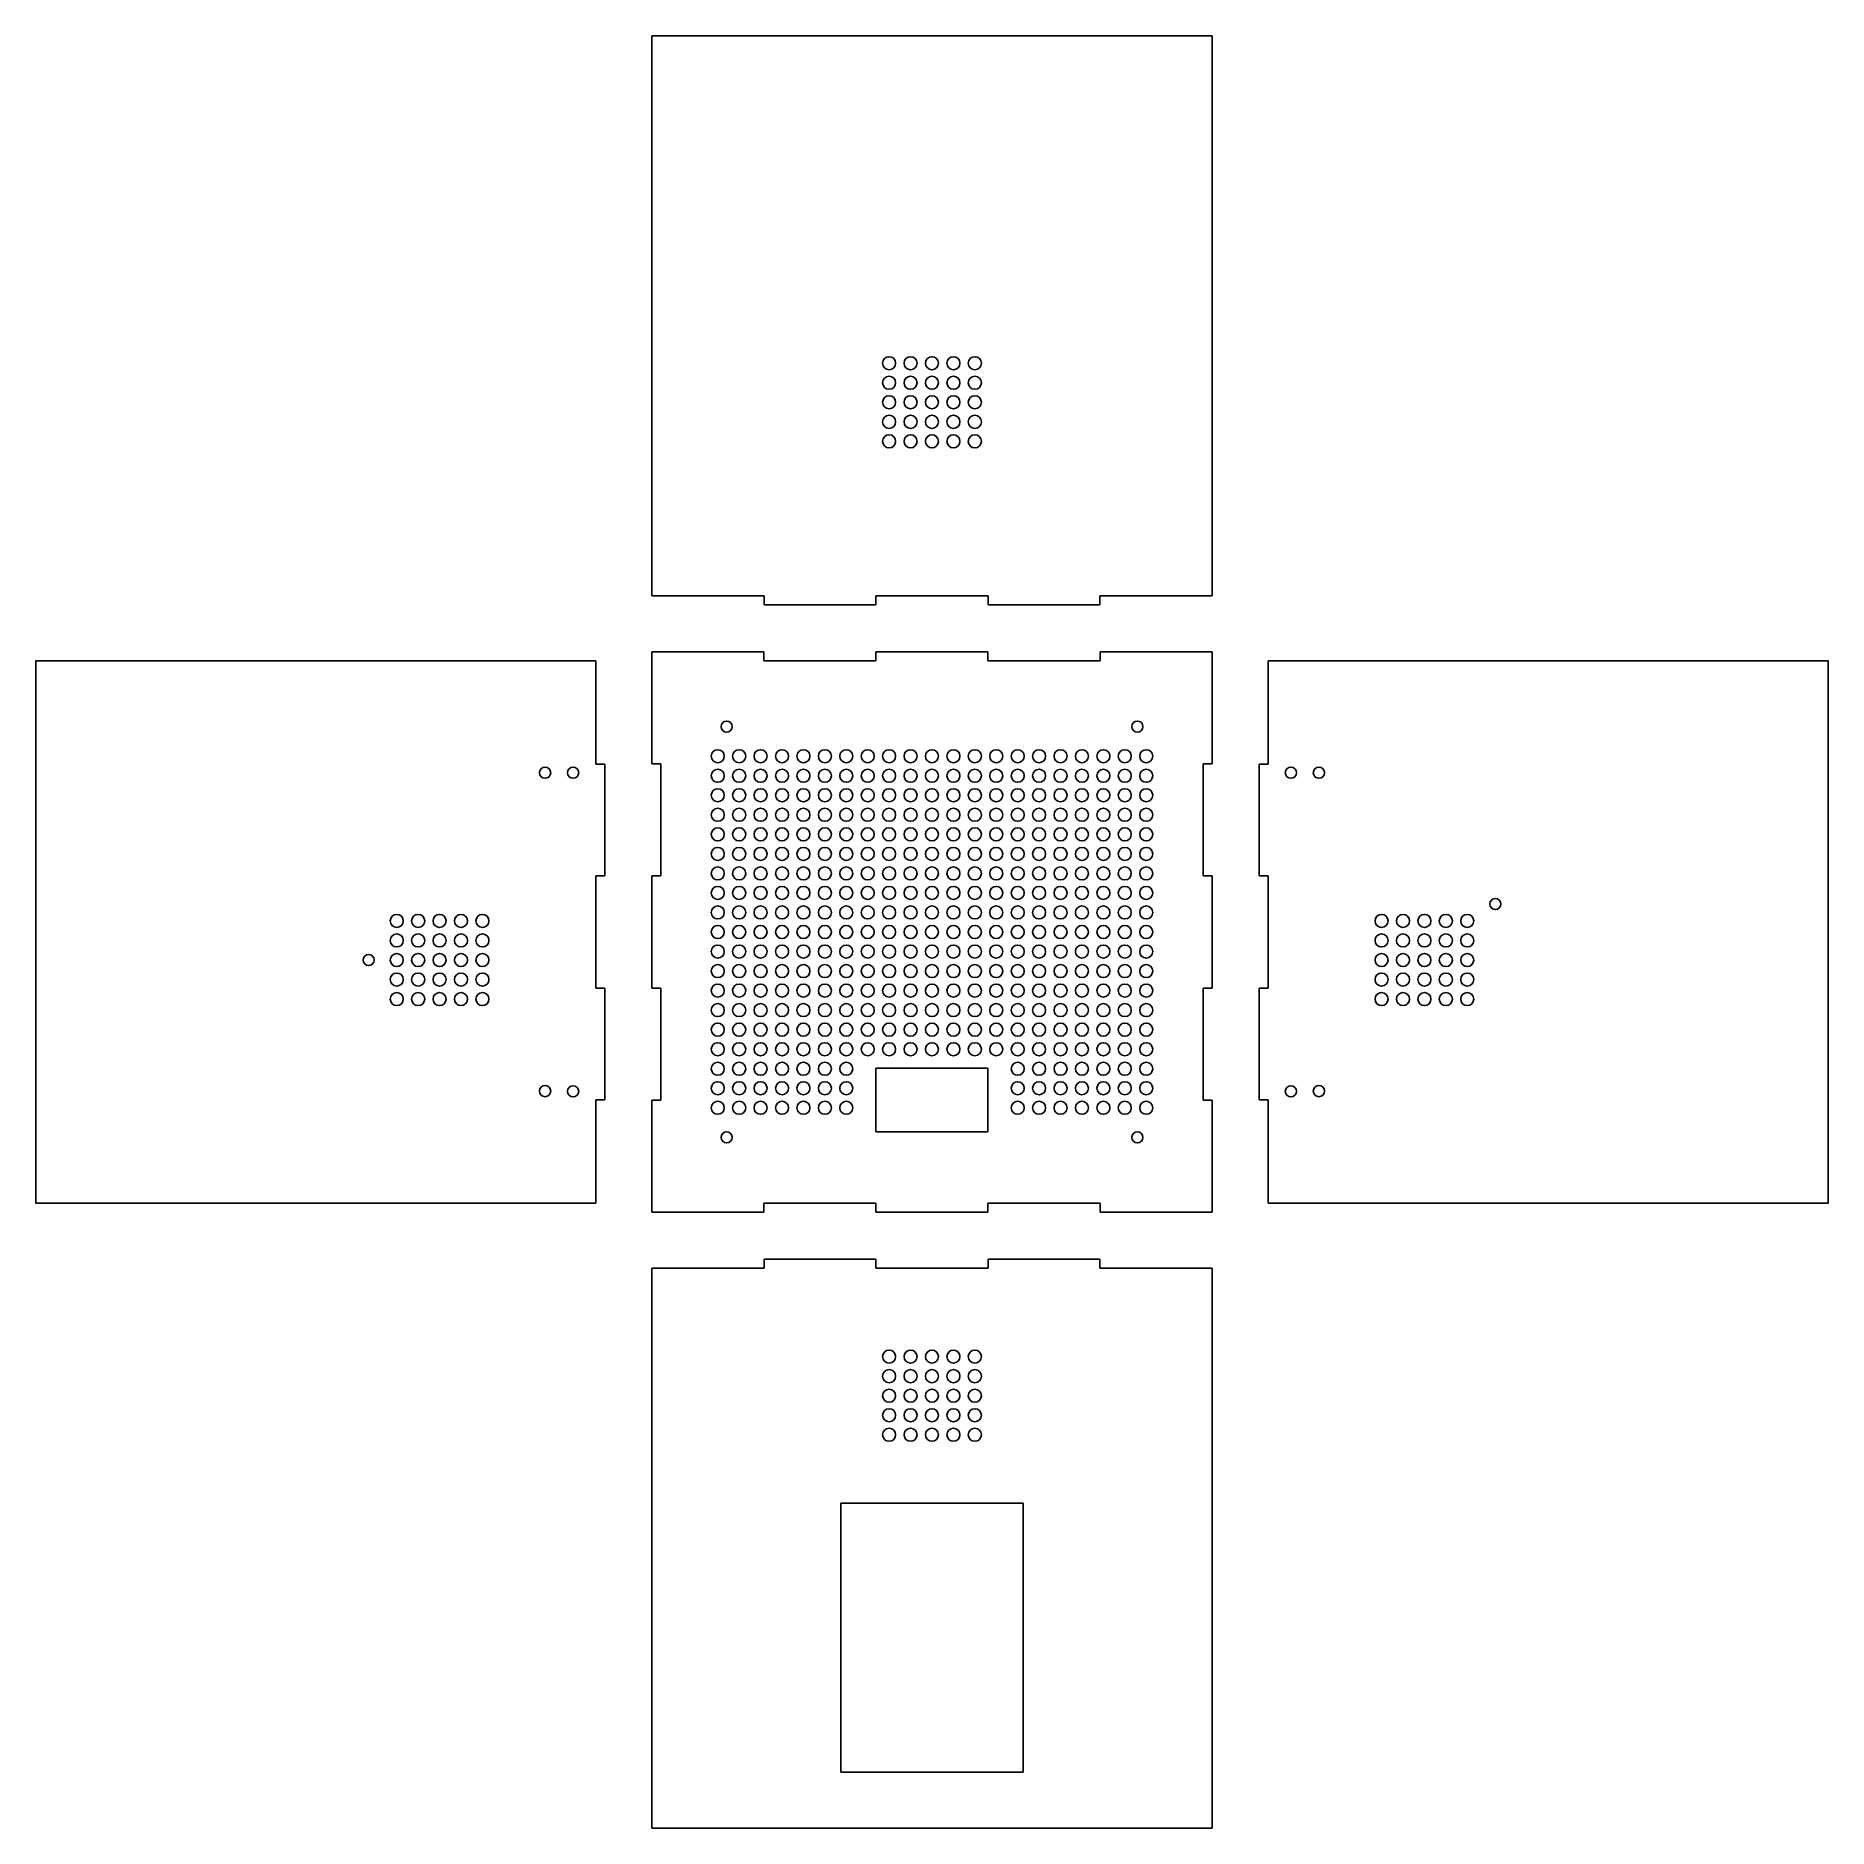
# Model space of a CAD drawing. Header units: millimetres. Extents: x -201 to 439, y -169 to 471.
import ezdxf

# ---------------------------------------------------------------- set-up
doc = ezdxf.new("R2010")
doc.units = ezdxf.units.MM

msp = doc.modelspace()

# ---------------------------------------------------------------- linework, layer by layer
for p, q in [((18.94, 271.33), (18.94, 471.33)), ((18.94, 471.33), (218.94, 471.33)), ((218.94, 471.33), (218.94, 271.33)), ((18.94, 271.33), (58.97, 271.33)), ((58.97, 268.16), (58.97, 271.33)), ((98.92, 268.16), (98.92, 271.33)), ((98.92, 271.33), (138.97, 271.33)), ((138.97, 268.16), (138.97, 271.33)), ((178.92, 268.16), (178.92, 271.33)), ((178.92, 271.33), (218.94, 271.33)), ((78.94, 268.16), (58.97, 268.16)), ((78.94, 268.16), (98.92, 268.16)), ((158.94, 268.16), (138.97, 268.16)), ((158.94, 268.16), (178.92, 268.16)), ((58.94, 251.33), (58.94, 248.16)), ((98.94, 251.33), (98.94, 248.16)), ((138.94, 251.33), (138.94, 248.16)), ((178.94, 251.33), (178.94, 248.16)), ((-201.06, 248.13), (-201.06, 54.53)), ((-1.06, 248.13), (-201.06, 248.13)), ((-1.06, 248.13), (-1.06, 211.31)), ((238.94, 248.13), (238.94, 211.31)), ((238.94, 248.13), (438.94, 248.13)), ((438.94, 248.13), (438.94, 54.53)), ((2.12, 211.31), (-1.06, 211.31)), ((2.12, 191.33), (2.12, 211.31)), ((18.94, 211.33), (22.12, 211.33)), ((22.12, 171.33), (22.12, 211.33)), ((218.94, 211.33), (215.77, 211.33)), ((215.77, 171.33), (215.77, 211.33)), ((235.77, 191.33), (235.77, 211.31)), ((235.77, 211.31), (238.94, 211.31)), ((2.12, 191.33), (2.12, 171.36)), ((235.77, 191.33), (235.77, 171.36)), ((2.12, 171.36), (-1.06, 171.36)), ((-1.06, 171.36), (-1.06, 131.31)), ((18.94, 171.33), (22.12, 171.33)), ((218.94, 171.33), (215.77, 171.33)), ((235.77, 171.36), (238.94, 171.36)), ((238.94, 171.36), (238.94, 131.31)), ((2.12, 131.31), (-1.06, 131.31)), ((2.12, 111.33), (2.12, 131.31)), ((22.12, 131.33), (18.94, 131.33)), ((22.12, 91.33), (22.12, 131.33)), ((215.77, 91.33), (215.77, 131.33)), ((215.77, 131.33), (218.94, 131.33)), ((235.77, 111.33), (235.77, 131.31)), ((235.77, 131.31), (238.94, 131.31)), ((2.12, 111.33), (2.12, 91.36)), ((235.77, 111.33), (235.77, 91.36)), ((98.94, 102.67), (98.94, 80)), ((98.94, 102.67), (138.94, 102.67)), ((138.94, 102.67), (138.94, 80)), ((2.12, 91.36), (-1.06, 91.36)), ((-1.06, 91.36), (-1.06, 54.53)), ((18.94, 91.33), (22.12, 91.33)), ((218.94, 91.33), (215.77, 91.33)), ((235.77, 91.36), (238.94, 91.36)), ((238.94, 91.36), (238.94, 54.53)), ((118.94, 80), (98.94, 80)), ((118.94, 80), (138.94, 80)), ((-201.06, 54.53), (-1.06, 54.53)), ((58.94, 51.33), (58.94, 54.51)), ((98.94, 51.33), (98.94, 54.51)), ((138.94, 51.33), (138.94, 54.51)), ((178.94, 51.33), (178.94, 54.51)), ((438.94, 54.53), (238.94, 54.53)), ((78.94, 34.51), (58.97, 34.51)), ((58.97, 34.51), (58.97, 31.33)), ((78.94, 34.51), (98.92, 34.51)), ((98.92, 34.51), (98.92, 31.33)), ((158.94, 34.51), (138.97, 34.51)), ((138.97, 34.51), (138.97, 31.33)), ((158.94, 34.51), (178.92, 34.51)), ((178.92, 34.51), (178.92, 31.33)), ((18.94, 31.33), (58.97, 31.33)), ((18.94, 31.33), (18.94, -168.67)), ((98.92, 31.33), (138.97, 31.33)), ((178.92, 31.33), (218.94, 31.33)), ((218.94, -168.67), (218.94, 31.33)), ((86.44, -148.67), (86.44, -52.67)), ((86.44, -52.67), (151.44, -52.67)), ((151.44, -52.67), (151.44, -148.67)), ((118.94, -148.67), (86.44, -148.67)), ((118.94, -148.67), (151.44, -148.67)), ((18.94, -168.67), (218.94, -168.67))]:
    msp.add_line(p, q)
for points in [[(58.94, 251.33), (18.94, 251.33), (18.94, 211.33)], [(138.94, 251.33), (98.94, 251.33)], [(218.94, 211.33), (218.94, 251.33), (178.94, 251.33)], [(98.94, 248.16), (58.94, 248.16)], [(178.94, 248.16), (138.94, 248.16)], [(18.94, 171.33), (18.94, 131.33)], [(218.94, 131.33), (218.94, 171.33)], [(18.94, 91.33), (18.94, 51.33), (58.94, 51.33)], [(178.94, 51.33), (218.94, 51.33), (218.94, 91.33)], [(58.94, 54.51), (98.94, 54.51)], [(98.94, 51.33), (138.94, 51.33)], [(138.94, 54.51), (178.94, 54.51)]]:
    msp.add_lwpolyline(points)
for centre, radius in [((103.64, 354.44), 2.33), ((111.29, 354.44), 2.33), ((118.94, 354.44), 2.33), ((126.59, 354.44), 2.33), ((134.24, 354.44), 2.33), ((103.64, 347.46), 2.33), ((111.29, 347.46), 2.33), ((118.94, 347.46), 2.33), ((126.59, 347.46), 2.33), ((134.24, 347.46), 2.33), ((103.64, 340.49), 2.33), ((111.29, 340.49), 2.33), ((118.94, 340.49), 2.33), ((126.59, 340.49), 2.33), ((134.24, 340.49), 2.33), ((103.64, 333.51), 2.33), ((111.29, 333.51), 2.33), ((118.94, 333.51), 2.33), ((126.59, 333.51), 2.33), ((134.24, 333.51), 2.33), ((103.64, 326.54), 2.33), ((111.29, 326.54), 2.33), ((118.94, 326.54), 2.33), ((126.59, 326.54), 2.33), ((134.24, 326.54), 2.33), ((45.61, 224.67), 2), ((192.28, 224.67), 2), ((42.44, 214.11), 2.33), ((50.09, 214.11), 2.33), ((57.74, 214.11), 2.33), ((65.39, 214.11), 2.33), ((73.04, 214.11), 2.33), ((80.69, 214.11), 2.33), ((88.34, 214.11), 2.33), ((95.99, 214.11), 2.33), ((103.64, 214.11), 2.33), ((111.29, 214.11), 2.33), ((118.94, 214.11), 2.33), ((126.59, 214.11), 2.33), ((134.24, 214.11), 2.33), ((141.89, 214.11), 2.33), ((149.54, 214.11), 2.33), ((157.19, 214.11), 2.33), ((164.84, 214.11), 2.33), ((172.49, 214.11), 2.33), ((180.14, 214.11), 2.33), ((187.79, 214.11), 2.33), ((195.44, 214.11), 2.33), ((-19.21, 208.21), 2), ((-9.21, 208.21), 2), ((42.44, 207.13), 2.33), ((50.09, 207.13), 2.33), ((57.74, 207.13), 2.33), ((65.39, 207.13), 2.33), ((73.04, 207.13), 2.33), ((80.69, 207.13), 2.33), ((88.34, 207.13), 2.33), ((95.99, 207.13), 2.33), ((103.64, 207.13), 2.33), ((111.29, 207.13), 2.33), ((118.94, 207.13), 2.33), ((126.59, 207.13), 2.33), ((134.24, 207.13), 2.33), ((141.89, 207.13), 2.33), ((149.54, 207.13), 2.33), ((157.19, 207.13), 2.33), ((164.84, 207.13), 2.33), ((172.49, 207.13), 2.33), ((180.14, 207.13), 2.33), ((187.79, 207.13), 2.33), ((195.44, 207.13), 2.33), ((247.09, 208.21), 2), ((257.09, 208.21), 2), ((42.44, 200.16), 2.33), ((50.09, 200.16), 2.33), ((57.74, 200.16), 2.33), ((65.39, 200.16), 2.33), ((73.04, 200.16), 2.33), ((80.69, 200.16), 2.33), ((88.34, 200.16), 2.33), ((95.99, 200.16), 2.33), ((103.64, 200.16), 2.33), ((111.29, 200.16), 2.33), ((118.94, 200.16), 2.33), ((126.59, 200.16), 2.33), ((134.24, 200.16), 2.33), ((141.89, 200.16), 2.33), ((149.54, 200.16), 2.33), ((157.19, 200.16), 2.33), ((164.84, 200.16), 2.33), ((172.49, 200.16), 2.33), ((180.14, 200.16), 2.33), ((187.79, 200.16), 2.33), ((195.44, 200.16), 2.33), ((42.44, 193.18), 2.33), ((50.09, 193.18), 2.33), ((57.74, 193.18), 2.33), ((65.39, 193.18), 2.33), ((73.04, 193.18), 2.33), ((80.69, 193.18), 2.33), ((88.34, 193.18), 2.33), ((95.99, 193.18), 2.33), ((103.64, 193.18), 2.33), ((111.29, 193.18), 2.33), ((118.94, 193.18), 2.33), ((126.59, 193.18), 2.33), ((134.24, 193.18), 2.33), ((141.89, 193.18), 2.33), ((149.54, 193.18), 2.33), ((157.19, 193.18), 2.33), ((164.84, 193.18), 2.33), ((172.49, 193.18), 2.33), ((180.14, 193.18), 2.33), ((187.79, 193.18), 2.33), ((195.44, 193.18), 2.33), ((42.44, 186.21), 2.33), ((50.09, 186.21), 2.33), ((57.74, 186.21), 2.33), ((65.39, 186.21), 2.33), ((73.04, 186.21), 2.33), ((80.69, 186.21), 2.33), ((88.34, 186.21), 2.33), ((95.99, 186.21), 2.33), ((103.64, 186.21), 2.33), ((111.29, 186.21), 2.33), ((118.94, 186.21), 2.33), ((126.59, 186.21), 2.33), ((134.24, 186.21), 2.33), ((141.89, 186.21), 2.33), ((149.54, 186.21), 2.33), ((157.19, 186.21), 2.33), ((164.84, 186.21), 2.33), ((172.49, 186.21), 2.33), ((180.14, 186.21), 2.33), ((187.79, 186.21), 2.33), ((195.44, 186.21), 2.33), ((42.44, 179.23), 2.33), ((50.09, 179.23), 2.33), ((57.74, 179.23), 2.33), ((65.39, 179.23), 2.33), ((73.04, 179.23), 2.33), ((80.69, 179.23), 2.33), ((88.34, 179.23), 2.33), ((95.99, 179.23), 2.33), ((103.64, 179.23), 2.33), ((111.29, 179.23), 2.33), ((118.94, 179.23), 2.33), ((126.59, 179.23), 2.33), ((134.24, 179.23), 2.33), ((141.89, 179.23), 2.33), ((149.54, 179.23), 2.33), ((157.19, 179.23), 2.33), ((164.84, 179.23), 2.33), ((172.49, 179.23), 2.33), ((180.14, 179.23), 2.33), ((187.79, 179.23), 2.33), ((195.44, 179.23), 2.33), ((42.44, 172.26), 2.33), ((50.09, 172.26), 2.33), ((57.74, 172.26), 2.33), ((65.39, 172.26), 2.33), ((73.04, 172.26), 2.33), ((80.69, 172.26), 2.33), ((88.34, 172.26), 2.33), ((95.99, 172.26), 2.33), ((103.64, 172.26), 2.33), ((111.29, 172.26), 2.33), ((118.94, 172.26), 2.33), ((126.59, 172.26), 2.33), ((134.24, 172.26), 2.33), ((141.89, 172.26), 2.33), ((149.54, 172.26), 2.33), ((157.19, 172.26), 2.33), ((164.84, 172.26), 2.33), ((172.49, 172.26), 2.33), ((180.14, 172.26), 2.33), ((187.79, 172.26), 2.33), ((195.44, 172.26), 2.33), ((42.44, 165.28), 2.33), ((50.09, 165.28), 2.33), ((57.74, 165.28), 2.33), ((65.39, 165.28), 2.33), ((73.04, 165.28), 2.33), ((80.69, 165.28), 2.33), ((88.34, 165.28), 2.33), ((95.99, 165.28), 2.33), ((103.64, 165.28), 2.33), ((111.29, 165.28), 2.33), ((118.94, 165.28), 2.33), ((126.59, 165.28), 2.33), ((134.24, 165.28), 2.33), ((141.89, 165.28), 2.33), ((149.54, 165.28), 2.33), ((157.19, 165.28), 2.33), ((164.84, 165.28), 2.33), ((172.49, 165.28), 2.33), ((180.14, 165.28), 2.33), ((187.79, 165.28), 2.33), ((195.44, 165.28), 2.33), ((42.44, 158.31), 2.33), ((50.09, 158.31), 2.33), ((57.74, 158.31), 2.33), ((65.39, 158.31), 2.33), ((73.04, 158.31), 2.33), ((80.69, 158.31), 2.33), ((88.34, 158.31), 2.33), ((95.99, 158.31), 2.33), ((103.64, 158.31), 2.33), ((111.29, 158.31), 2.33), ((118.94, 158.31), 2.33), ((126.59, 158.31), 2.33), ((134.24, 158.31), 2.33), ((141.89, 158.31), 2.33), ((149.54, 158.31), 2.33), ((157.19, 158.31), 2.33), ((164.84, 158.31), 2.33), ((172.49, 158.31), 2.33), ((180.14, 158.31), 2.33), ((187.79, 158.31), 2.33), ((195.44, 158.31), 2.33), ((320.09, 161.33), 2), ((-72.19, 155.28), 2.33), ((-64.54, 155.28), 2.33), ((-56.89, 155.28), 2.33), ((-49.24, 155.28), 2.33), ((-41.59, 155.28), 2.33), ((42.44, 151.33), 2.33), ((50.09, 151.33), 2.33), ((57.74, 151.33), 2.33), ((65.39, 151.33), 2.33), ((73.04, 151.33), 2.33), ((80.69, 151.33), 2.33), ((88.34, 151.33), 2.33), ((95.99, 151.33), 2.33), ((103.64, 151.33), 2.33), ((111.29, 151.33), 2.33), ((118.94, 151.33), 2.33), ((126.59, 151.33), 2.33), ((134.24, 151.33), 2.33), ((141.89, 151.33), 2.33), ((149.54, 151.33), 2.33), ((157.19, 151.33), 2.33), ((164.84, 151.33), 2.33), ((172.49, 151.33), 2.33), ((180.14, 151.33), 2.33), ((187.79, 151.33), 2.33), ((195.44, 151.33), 2.33), ((279.48, 155.28), 2.33), ((287.13, 155.28), 2.33), ((294.78, 155.28), 2.33), ((302.43, 155.28), 2.33), ((310.08, 155.28), 2.33), ((-72.19, 148.31), 2.33), ((-64.54, 148.31), 2.33), ((-56.89, 148.31), 2.33), ((-49.24, 148.31), 2.33), ((-41.59, 148.31), 2.33), ((279.48, 148.31), 2.33), ((287.13, 148.31), 2.33), ((294.78, 148.31), 2.33), ((302.43, 148.31), 2.33), ((310.08, 148.31), 2.33), ((-82.21, 141.33), 2), ((-72.19, 141.33), 2.33), ((-64.54, 141.33), 2.33), ((-56.89, 141.33), 2.33), ((-49.24, 141.33), 2.33), ((-41.59, 141.33), 2.33), ((42.44, 144.36), 2.33), ((50.09, 144.36), 2.33), ((57.74, 144.36), 2.33), ((65.39, 144.36), 2.33), ((73.04, 144.36), 2.33), ((80.69, 144.36), 2.33), ((88.34, 144.36), 2.33), ((95.99, 144.36), 2.33), ((103.64, 144.36), 2.33), ((111.29, 144.36), 2.33), ((118.94, 144.36), 2.33), ((126.59, 144.36), 2.33), ((134.24, 144.36), 2.33), ((141.89, 144.36), 2.33), ((149.54, 144.36), 2.33), ((157.19, 144.36), 2.33), ((164.84, 144.36), 2.33), ((172.49, 144.36), 2.33), ((180.14, 144.36), 2.33), ((187.79, 144.36), 2.33), ((195.44, 144.36), 2.33), ((279.48, 141.33), 2.33), ((287.13, 141.33), 2.33), ((294.78, 141.33), 2.33), ((302.43, 141.33), 2.33), ((310.08, 141.33), 2.33), ((-72.19, 134.36), 2.33), ((-64.54, 134.36), 2.33), ((-56.89, 134.36), 2.33), ((-49.24, 134.36), 2.33), ((-41.59, 134.36), 2.33), ((42.44, 137.38), 2.33), ((50.09, 137.38), 2.33), ((57.74, 137.38), 2.33), ((65.39, 137.38), 2.33), ((73.04, 137.38), 2.33), ((80.69, 137.38), 2.33), ((88.34, 137.38), 2.33), ((95.99, 137.38), 2.33), ((103.64, 137.38), 2.33), ((111.29, 137.38), 2.33), ((118.94, 137.38), 2.33), ((126.59, 137.38), 2.33), ((134.24, 137.38), 2.33), ((141.89, 137.38), 2.33), ((149.54, 137.38), 2.33), ((157.19, 137.38), 2.33), ((164.84, 137.38), 2.33), ((172.49, 137.38), 2.33), ((180.14, 137.38), 2.33), ((187.79, 137.38), 2.33), ((195.44, 137.38), 2.33), ((279.48, 134.36), 2.33), ((287.13, 134.36), 2.33), ((294.78, 134.36), 2.33), ((302.43, 134.36), 2.33), ((310.08, 134.36), 2.33), ((-72.19, 127.38), 2.33), ((-64.54, 127.38), 2.33), ((-56.89, 127.38), 2.33), ((-49.24, 127.38), 2.33), ((-41.59, 127.38), 2.33), ((42.44, 130.41), 2.33), ((50.09, 130.41), 2.33), ((57.74, 130.41), 2.33), ((65.39, 130.41), 2.33), ((73.04, 130.41), 2.33), ((80.69, 130.41), 2.33), ((88.34, 130.41), 2.33), ((95.99, 130.41), 2.33), ((103.64, 130.41), 2.33), ((111.29, 130.41), 2.33), ((118.94, 130.41), 2.33), ((126.59, 130.41), 2.33), ((134.24, 130.41), 2.33), ((141.89, 130.41), 2.33), ((149.54, 130.41), 2.33), ((157.19, 130.41), 2.33), ((164.84, 130.41), 2.33), ((172.49, 130.41), 2.33), ((180.14, 130.41), 2.33), ((187.79, 130.41), 2.33), ((195.44, 130.41), 2.33), ((279.48, 127.38), 2.33), ((287.13, 127.38), 2.33), ((294.78, 127.38), 2.33), ((302.43, 127.38), 2.33), ((310.08, 127.38), 2.33), ((42.44, 123.43), 2.33), ((50.09, 123.43), 2.33), ((57.74, 123.43), 2.33), ((65.39, 123.43), 2.33), ((73.04, 123.43), 2.33), ((80.69, 123.43), 2.33), ((88.34, 123.43), 2.33), ((95.99, 123.43), 2.33), ((103.64, 123.43), 2.33), ((111.29, 123.43), 2.33), ((118.94, 123.43), 2.33), ((126.59, 123.43), 2.33), ((134.24, 123.43), 2.33), ((141.89, 123.43), 2.33), ((149.54, 123.43), 2.33), ((157.19, 123.43), 2.33), ((164.84, 123.43), 2.33), ((172.49, 123.43), 2.33), ((180.14, 123.43), 2.33), ((187.79, 123.43), 2.33), ((195.44, 123.43), 2.33), ((42.44, 116.46), 2.33), ((50.09, 116.46), 2.33), ((57.74, 116.46), 2.33), ((65.39, 116.46), 2.33), ((73.04, 116.46), 2.33), ((80.69, 116.46), 2.33), ((88.34, 116.46), 2.33), ((95.99, 116.46), 2.33), ((103.64, 116.46), 2.33), ((111.29, 116.46), 2.33), ((118.94, 116.46), 2.33), ((126.59, 116.46), 2.33), ((134.24, 116.46), 2.33), ((141.89, 116.46), 2.33), ((149.54, 116.46), 2.33), ((157.19, 116.46), 2.33), ((164.84, 116.46), 2.33), ((172.49, 116.46), 2.33), ((180.14, 116.46), 2.33), ((187.79, 116.46), 2.33), ((195.44, 116.46), 2.33), ((42.44, 109.48), 2.33), ((50.09, 109.48), 2.33), ((57.74, 109.48), 2.33), ((65.39, 109.48), 2.33), ((73.04, 109.48), 2.33), ((80.69, 109.48), 2.33), ((88.34, 109.48), 2.33), ((95.99, 109.48), 2.33), ((103.64, 109.48), 2.33), ((111.29, 109.48), 2.33), ((118.94, 109.48), 2.33), ((126.59, 109.48), 2.33), ((134.24, 109.48), 2.33), ((141.89, 109.48), 2.33), ((149.54, 109.48), 2.33), ((157.19, 109.48), 2.33), ((164.84, 109.48), 2.33), ((172.49, 109.48), 2.33), ((180.14, 109.48), 2.33), ((187.79, 109.48), 2.33), ((195.44, 109.48), 2.33), ((42.44, 102.51), 2.33), ((50.09, 102.51), 2.33), ((57.74, 102.51), 2.33), ((65.39, 102.51), 2.33), ((73.04, 102.51), 2.33), ((80.69, 102.51), 2.33), ((88.34, 102.51), 2.33), ((149.54, 102.51), 2.33), ((157.19, 102.51), 2.33), ((164.84, 102.51), 2.33), ((172.49, 102.51), 2.33), ((180.14, 102.51), 2.33), ((187.79, 102.51), 2.33), ((195.44, 102.51), 2.33), ((-19.21, 94.53), 2), ((-9.21, 94.45), 2), ((42.44, 95.53), 2.33), ((50.09, 95.53), 2.33), ((57.74, 95.53), 2.33), ((65.39, 95.53), 2.33), ((73.04, 95.53), 2.33), ((80.69, 95.53), 2.33), ((88.34, 95.53), 2.33), ((149.54, 95.53), 2.33), ((157.19, 95.53), 2.33), ((164.84, 95.53), 2.33), ((172.49, 95.53), 2.33), ((180.14, 95.53), 2.33), ((187.79, 95.53), 2.33), ((195.44, 95.53), 2.33), ((247.09, 94.45), 2), ((257.09, 94.53), 2), ((42.44, 88.56), 2.33), ((50.09, 88.56), 2.33), ((57.74, 88.56), 2.33), ((65.39, 88.56), 2.33), ((73.04, 88.56), 2.33), ((80.69, 88.56), 2.33), ((88.34, 88.56), 2.33), ((149.54, 88.56), 2.33), ((157.19, 88.56), 2.33), ((164.84, 88.56), 2.33), ((172.49, 88.56), 2.33), ((180.14, 88.56), 2.33), ((187.79, 88.56), 2.33), ((195.44, 88.56), 2.33), ((45.61, 78), 2), ((192.28, 78), 2), ((103.64, -0.29), 2.33), ((111.29, -0.29), 2.33), ((118.94, -0.29), 2.33), ((126.59, -0.29), 2.33), ((134.24, -0.29), 2.33), ((103.64, -7.27), 2.33), ((111.29, -7.27), 2.33), ((118.94, -7.27), 2.33), ((126.59, -7.27), 2.33), ((134.24, -7.27), 2.33), ((103.64, -14.24), 2.33), ((111.29, -14.24), 2.33), ((118.94, -14.24), 2.33), ((126.59, -14.24), 2.33), ((134.24, -14.24), 2.33), ((103.64, -21.22), 2.33), ((111.29, -21.22), 2.33), ((118.94, -21.22), 2.33), ((126.59, -21.22), 2.33), ((134.24, -21.22), 2.33), ((103.64, -28.19), 2.33), ((111.29, -28.19), 2.33), ((118.94, -28.19), 2.33), ((126.59, -28.19), 2.33), ((134.24, -28.19), 2.33)]:
    msp.add_circle(centre, radius)

doc.saveas('drawing.dxf')
